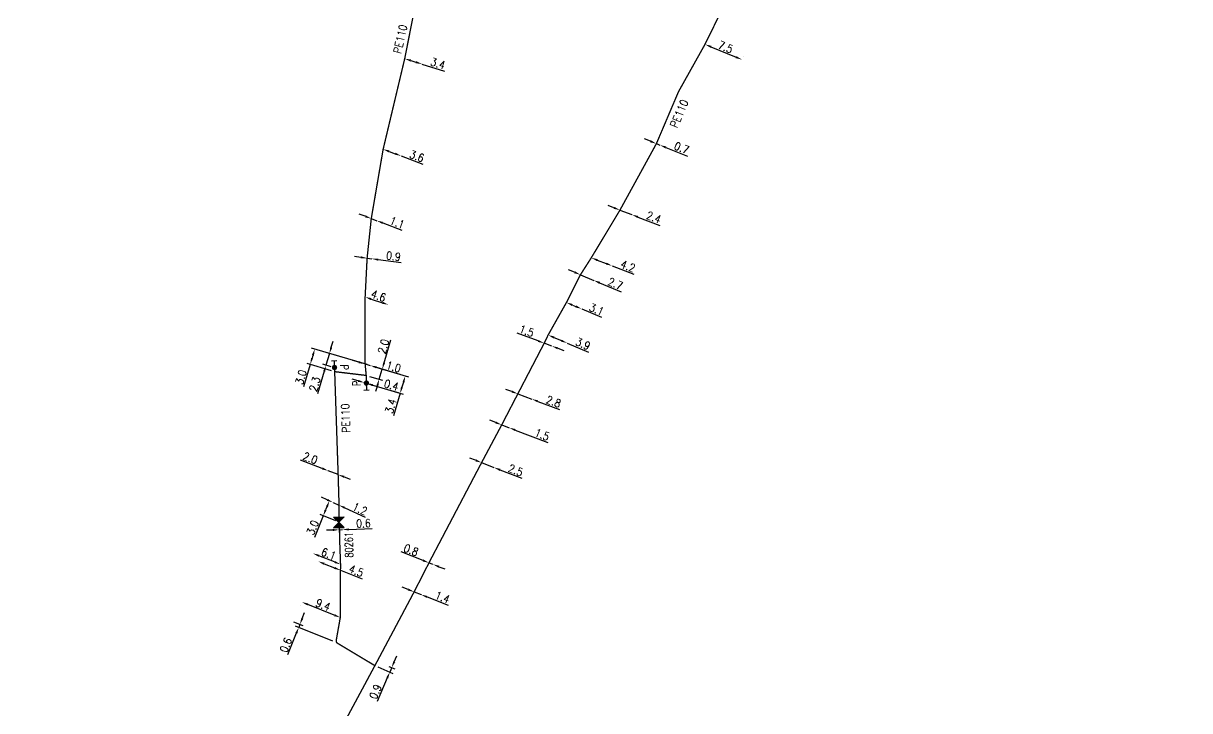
# Model space of a CAD drawing. Header units: millimetres. Extents: x 194000 to 194425, y 154999 to 156002.
# Drawn here: x 193999.9 to 194218.6, y 155369.4 to 155498.4 of the extents above; entities that cross this region are included whole.
import ezdxf
from ezdxf.enums import TextEntityAlignment as Align

# ---------------------------------------------------------------- set-up
doc = ezdxf.new("R2010")
doc.units = ezdxf.units.MM
doc.header["$PDMODE"] = 34
doc.layers.get('0').update_dxf_attribs({"linetype": 'CONTINUOUS'})
doc.layers.get('DEFPOINTS').update_dxf_attribs({"linetype": 'CONTINUOUS'})
for name, color, linetype in [('G_120', 4, 'CONTINUOUS'), ('G_300', 7, 'CONTINUOUS'), ('G_340', 7, 'CONTINUOUS')]:
    doc.layers.add(name, color=color, linetype=linetype)
doc.styles.add('G_ROMANS', font='ROMANS.SHX', dxfattribs={"width": 0.75})
doc.styles.get("Standard").update_dxf_attribs({"font": 'romans.shx', "width": 0.85})
doc.linetypes.add('G_TYPB_PE', pattern='A,5,-0.3,["o",Standard,S=1.5,R=0,X=0,Y=-0.5],-1.65', length=6.95)
doc.dimstyles.get("Standard").update_dxf_attribs({"dimtxt": 1.5, "dimasz": 1.2, "dimexe": 0.625, "dimexo": 0.625, "dimgap": 0.25, "dimtad": 1, "dimdec": 1, "dimzin": 0, "dimdsep": 46, "dimtxsty": 'Standard', "dimcen": -0.5, "dimadec": 0, "dimazin": 0, "dimtfac": 1, "dimtdec": 1, "dimtmove": 0, "dimatfit": 3, "dimfxl": 0, "dimtolj": 1, "dimtzin": 0, "dimarcsym": 0})

# ---------------------------------------------------------------- blocks, each defined once
blk = doc.blocks.new('*D53')
at = {"layer": 'DEFPOINTS', "color": 0, "linetype": 'Continuous', "transparency": 16777216}
for p in [(194057.04, 155414.44), (194057.04, 155414.44), (194058.9, 155413.72)]:
    blk.add_point(p, dxfattribs=at)
at = {"layer": 'G_120', "color": 0, "linetype": 'Continuous', "lineweight": -2, "transparency": 16777216}
for p, q in [((194055.92, 155414.87), (194051.84, 155416.45)), ((194058.9, 155413.72), (194057.04, 155414.44)), ((194060.02, 155413.29), (194061.14, 155412.86))]:
    blk.add_line(p, q, dxfattribs=at)
at = {"layer": 'G_120', "color": 0, "linetype": 'Continuous', "transparency": 16777216}
for points in [[(194055.99, 155415.06), (194055.84, 155414.69), (194057.04, 155414.44)], [(194060.09, 155413.48), (194059.95, 155413.1), (194058.9, 155413.72)]]:
    blk.add_solid(points, dxfattribs=at)
at = {"layer": 'G_120', "color": 0, "linetype": 'Continuous', "transparency": 16777216, "insert": (194053.68, 155416.81), "char_height": 1.5, "attachment_point": 5, "rotation": 338.9174}
blk.add_mtext('\\A1;2.0', dxfattribs=at)
blk = doc.blocks.new('*D54')
at = {"layer": 'DEFPOINTS', "color": 0, "linetype": 'Continuous', "transparency": 16777216}
for p in [(194057.26, 155408.81), (194057.26, 155408.81), (194059.04, 155404.78)]:
    blk.add_point(p, dxfattribs=at)
at = {"layer": 'G_300', "color": 0, "linetype": 'Continuous', "lineweight": -2, "transparency": 16777216}
for p, q in [((194056.8, 155407.7), (194056.56, 155407.1)), ((194056.1, 155405.99), (194054.44, 155401.94)), ((194058.46, 155405.02), (194055.53, 155406.22))]:
    blk.add_line(p, q, dxfattribs=at)
at = {"layer": 'G_300', "color": 0, "linetype": 'Continuous', "transparency": 16777216}
for points in [[(194056.62, 155407.77), (194056.99, 155407.62), (194057.26, 155408.81)], [(194056.37, 155407.17), (194056.74, 155407.02), (194056.1, 155405.99)]]:
    blk.add_solid(points, dxfattribs=at)
at = {"layer": 'G_300', "color": 0, "linetype": 'Continuous', "transparency": 16777216, "insert": (194054.12, 155403.79), "char_height": 1.5, "attachment_point": 5, "rotation": 67.6955}
blk.add_mtext('\\A1;3.0', dxfattribs=at)
blk = doc.blocks.new('*D55')
at = {"layer": 'DEFPOINTS', "color": 0, "linetype": 'Continuous', "transparency": 16777216}
for p in [(194059.04, 155404.78), (194059.7, 155403.39), (194059.7, 155403.39)]:
    blk.add_point(p, dxfattribs=at)
at = {"layer": 'G_300', "color": 0, "linetype": 'Continuous', "lineweight": -2, "transparency": 16777216}
for p, q in [((194057.9, 155403.32), (194056.7, 155403.27)), ((194059.07, 155404.16), (194059.13, 155402.74)), ((194059.1, 155403.37), (194059.7, 155403.39)), ((194060.9, 155403.44), (194065.27, 155403.62))]:
    blk.add_line(p, q, dxfattribs=at)
at = {"layer": 'G_300', "color": 0, "linetype": 'Continuous', "transparency": 16777216}
for points in [[(194057.89, 155403.52), (194057.91, 155403.12), (194059.1, 155403.37)], [(194060.89, 155403.64), (194060.91, 155403.24), (194059.7, 155403.39)]]:
    blk.add_solid(points, dxfattribs=at)
at = {"layer": 'G_300', "color": 0, "linetype": 'Continuous', "transparency": 16777216, "insert": (194063.64, 155404.56), "char_height": 1.5, "attachment_point": 5, "rotation": 2.3749}
blk.add_mtext('\\A1;0.6', dxfattribs=at)
blk = doc.blocks.new('*D56')
at = {"layer": 'DEFPOINTS', "color": 0, "linetype": 'Continuous', "transparency": 16777216}
for p in [(194054.17, 155398.94), (194054.17, 155398.94), (194059.35, 155396.88)]:
    blk.add_point(p, dxfattribs=at)
at = {"layer": 'G_120', "color": 0, "linetype": 'Continuous', "lineweight": -2, "transparency": 16777216}
blk.add_line((194058.23, 155397.33), (194055.28, 155398.49), dxfattribs=at)
at = {"layer": 'G_120', "color": 0, "linetype": 'Continuous', "transparency": 16777216}
for points in [[(194055.36, 155398.68), (194055.21, 155398.31), (194054.17, 155398.94)], [(194058.3, 155397.51), (194058.16, 155397.14), (194059.35, 155396.88)]]:
    blk.add_solid(points, dxfattribs=at)
at = {"layer": 'G_120', "color": 0, "linetype": 'Continuous', "transparency": 16777216, "insert": (194057.12, 155398.84), "char_height": 1.5, "attachment_point": 5, "rotation": 338.3894}
blk.add_mtext('\\A1;6.1', dxfattribs=at)
blk = doc.blocks.new('*D57')
at = {"layer": 'DEFPOINTS', "color": 0, "linetype": 'Continuous', "transparency": 16777216}
for p in [(194055.16, 155397.44), (194055.16, 155397.44), (194059.34, 155395.77)]:
    blk.add_point(p, dxfattribs=at)
at = {"layer": 'G_120', "color": 0, "linetype": 'Continuous', "lineweight": -2, "transparency": 16777216}
for p, q in [((194056.28, 155396.99), (194058.23, 155396.21)), ((194059.34, 155395.77), (194063.4, 155394.14))]:
    blk.add_line(p, q, dxfattribs=at)
at = {"layer": 'G_120', "color": 0, "linetype": 'Continuous', "transparency": 16777216}
for points in [[(194056.35, 155397.18), (194056.2, 155396.81), (194055.16, 155397.44)], [(194058.3, 155396.4), (194058.15, 155396.03), (194059.34, 155395.77)]]:
    blk.add_solid(points, dxfattribs=at)
at = {"layer": 'G_120', "color": 0, "linetype": 'Continuous', "transparency": 16777216, "insert": (194062.3, 155395.66), "char_height": 1.5, "attachment_point": 5, "rotation": 338.1574}
blk.add_mtext('\\A1;4.5', dxfattribs=at)
blk = doc.blocks.new('*D58')
at = {"layer": 'DEFPOINTS', "color": 0, "linetype": 'Continuous', "transparency": 16777216}
for p in [(194052.1, 155389.8), (194052.1, 155389.8), (194059.3, 155386.91)]:
    blk.add_point(p, dxfattribs=at)
at = {"layer": 'G_120', "color": 0, "linetype": 'Continuous', "lineweight": -2, "transparency": 16777216}
for p, q in [((194051.87, 155389.22), (194051.87, 155389.22)), ((194058.18, 155387.36), (194053.21, 155389.35)), ((194059.06, 155386.33), (194059.06, 155386.33))]:
    blk.add_line(p, q, dxfattribs=at)
at = {"layer": 'G_120', "color": 0, "linetype": 'Continuous', "transparency": 16777216}
for points in [[(194053.29, 155389.54), (194053.14, 155389.16), (194052.1, 155389.8)], [(194058.26, 155387.54), (194058.11, 155387.17), (194059.3, 155386.91)]]:
    blk.add_solid(points, dxfattribs=at)
at = {"layer": 'G_120', "color": 0, "linetype": 'Continuous', "transparency": 16777216, "insert": (194056.07, 155389.28), "char_height": 1.5, "attachment_point": 5, "rotation": 338.1574}
blk.add_mtext('\\A1;9.4', dxfattribs=at)
blk = doc.blocks.new('*D59')
at = {"layer": 'DEFPOINTS', "color": 0, "linetype": 'Continuous', "transparency": 16777216}
for p in [(194049.95, 155386.33), (194051.73, 155385.62), (194058.48, 155382.27)]:
    blk.add_point(p, dxfattribs=at)
at = {"layer": 'G_120', "color": 0, "linetype": 'Continuous', "lineweight": -2, "transparency": 16777216}
for p, q in [((194052.18, 155386.73), (194052.62, 155387.85)), ((194050.53, 155386.1), (194052.31, 155385.39)), ((194057.9, 155382.5), (194050.93, 155385.3)), ((194051.73, 155385.62), (194051.51, 155385.06)), ((194051.06, 155383.95), (194049.43, 155379.89))]:
    blk.add_line(p, q, dxfattribs=at)
at = {"layer": 'G_120', "color": 0, "linetype": 'Continuous', "transparency": 16777216}
for points in [[(194051.99, 155386.81), (194052.36, 155386.66), (194051.73, 155385.62)], [(194050.88, 155384.02), (194051.25, 155383.87), (194051.51, 155385.06)]]:
    blk.add_solid(points, dxfattribs=at)
at = {"layer": 'G_120', "color": 0, "linetype": 'Continuous', "transparency": 16777216, "insert": (194049.1, 155381.74), "char_height": 1.5, "attachment_point": 5, "rotation": 68.1574}
blk.add_mtext('\\A1;0.6', dxfattribs=at)
blk = doc.blocks.new('*D60')
at = {"layer": 'DEFPOINTS', "color": 0, "linetype": 'Continuous', "transparency": 16777216}
for p in [(194065.79, 155377.88), (194067.82, 155377.99), (194068.59, 155376.68)]:
    blk.add_point(p, dxfattribs=at)
at = {"layer": 'G_120', "color": 0, "linetype": 'Continuous', "lineweight": -2, "transparency": 16777216}
for p, q in [((194069.41, 155378.61), (194069.89, 155379.71)), ((194066.36, 155377.63), (194069.16, 155376.43)), ((194068.4, 155377.74), (194069.51, 155377.26)), ((194068.94, 155377.51), (194068.59, 155376.68)), ((194068.11, 155375.58), (194066.21, 155371.17))]:
    blk.add_line(p, q, dxfattribs=at)
at = {"layer": 'G_120', "color": 0, "linetype": 'Continuous', "transparency": 16777216}
for points in [[(194069.23, 155378.69), (194069.6, 155378.53), (194068.94, 155377.51)], [(194067.93, 155375.66), (194068.29, 155375.5), (194068.59, 155376.68)]]:
    blk.add_solid(points, dxfattribs=at)
at = {"layer": 'G_120', "color": 0, "linetype": 'Continuous', "transparency": 16777216, "insert": (194065.91, 155372.99), "char_height": 1.5, "attachment_point": 5, "rotation": 66.7337}
blk.add_mtext('\\A1;0.9', dxfattribs=at)
blk = doc.blocks.new('G_300_04')
at = {"linetype": 'Continuous'}
h = blk.add_hatch(color=0, dxfattribs=at)
h.paths.add_polyline_path([(-1, 1), (-1, -1), (0, 0)])
h.paths.add_polyline_path([(1, 1), (0, 0), (1, -1)])
at = {"color": 0, "linetype": 'Continuous', "flags": 128}
blk.add_lwpolyline([(-1, -1), (1, 1), (1, -1), (-1, 1)], close=True, dxfattribs=at)
at = {"color": 0, "linetype": 'Continuous', "style": 'G_ROMANS', "width": 0.75}
blk.add_attdef('NUM', text='', height=1.5, dxfattribs=at).set_placement((0, 2.1), align=Align.MIDDLE_CENTER)
at = {"color": 0, "linetype": 'Continuous', "style": 'G_ROMANS', "width": 0.75, "flags": 3}
for tag, p in [('DEF_LEG', (0, -5)), ('DEF_COUP', (0, -7.5)), ('DEF_TYPE', (0, -10))]:
    blk.add_attdef(tag, text='', height=1.2, dxfattribs=at).set_placement(p, align=Align.MIDDLE)
blk = doc.blocks.new('*D61')
at = {"layer": 'DEFPOINTS', "color": 0, "linetype": 'Continuous', "transparency": 16777216}
for p in [(194073.15, 155391.72), (194074.45, 155391.2), (194074.45, 155391.2)]:
    blk.add_point(p, dxfattribs=at)
at = {"layer": 'G_120', "color": 0, "linetype": 'Continuous', "lineweight": -2, "transparency": 16777216}
for p, q in [((194072.03, 155392.15), (194070.91, 155392.59)), ((194073.15, 155391.72), (194074.45, 155391.2)), ((194075.57, 155390.77), (194079.52, 155389.22))]:
    blk.add_line(p, q, dxfattribs=at)
at = {"layer": 'G_120', "color": 0, "linetype": 'Continuous', "transparency": 16777216}
for points in [[(194072.1, 155392.34), (194071.96, 155391.97), (194073.15, 155391.72)], [(194075.64, 155390.95), (194075.49, 155390.58), (194074.45, 155391.2)]]:
    blk.add_solid(points, dxfattribs=at)
at = {"layer": 'G_120', "color": 0, "linetype": 'Continuous', "transparency": 16777216, "insert": (194078.47, 155390.7), "char_height": 1.5, "attachment_point": 5, "rotation": 338.6056}
blk.add_mtext('\\A1;1.4', dxfattribs=at)
blk = doc.blocks.new('*D62')
at = {"layer": 'DEFPOINTS', "color": 0, "linetype": 'Continuous', "transparency": 16777216}
for p in [(194075.93, 155397.18), (194076.67, 155396.88), (194076.68, 155396.89)]:
    blk.add_point(p, dxfattribs=at)
at = {"layer": 'G_120', "color": 0, "linetype": 'Continuous', "lineweight": -2, "transparency": 16777216}
for p, q in [((194074.81, 155397.61), (194070.74, 155399.21)), ((194075.7, 155396.6), (194075.7, 155396.59)), ((194076.67, 155396.88), (194075.93, 155397.17)), ((194076.45, 155396.3), (194076.45, 155396.3)), ((194077.79, 155396.44), (194078.91, 155396.01))]:
    blk.add_line(p, q, dxfattribs=at)
at = {"layer": 'G_120', "color": 0, "linetype": 'Continuous', "transparency": 16777216}
for points in [[(194074.89, 155397.8), (194074.74, 155397.43), (194075.93, 155397.17)], [(194077.87, 155396.63), (194077.72, 155396.26), (194076.67, 155396.88)]]:
    blk.add_solid(points, dxfattribs=at)
at = {"layer": 'G_120', "color": 0, "linetype": 'Continuous', "transparency": 16777216, "insert": (194072.58, 155399.56), "char_height": 1.5, "attachment_point": 5, "rotation": 338.6056}
blk.add_mtext('\\A1;0.8', dxfattribs=at)
blk = doc.blocks.new('*D63')
at = {"layer": 'DEFPOINTS', "color": 0, "linetype": 'Continuous', "transparency": 16777216}
for p in [(194064.92, 155434.18), (194064.2, 155430.85), (194071.49, 155432.23)]:
    blk.add_point(p, dxfattribs=at)
at = {"layer": 'G_340', "color": 0, "linetype": 'Continuous', "lineweight": -2, "transparency": 16777216}
for p, q in [((194065.52, 155434), (194072.09, 155432.06)), ((194064.8, 155430.67), (194071.12, 155428.8)), ((194071.15, 155431.08), (194070.87, 155430.12)), ((194070.53, 155428.97), (194069.27, 155424.72))]:
    blk.add_line(p, q, dxfattribs=at)
at = {"layer": 'G_340', "color": 0, "linetype": 'Continuous', "transparency": 16777216}
for points in [[(194070.96, 155431.14), (194071.34, 155431.03), (194071.49, 155432.23)], [(194070.67, 155430.18), (194071.06, 155430.07), (194070.53, 155428.97)]]:
    blk.add_solid(points, dxfattribs=at)
at = {"layer": 'G_340', "color": 0, "linetype": 'Continuous', "transparency": 16777216, "insert": (194068.77, 155426.56), "char_height": 1.5, "attachment_point": 5, "rotation": 73.4986}
blk.add_mtext('\\A1;3.4', dxfattribs=at)
blk = doc.blocks.new('*D64')
at = {"layer": 'DEFPOINTS', "color": 0, "linetype": 'Continuous', "transparency": 16777216}
for p in [(194063.82, 155430.96), (194063.82, 155430.96), (194064.2, 155430.85)]:
    blk.add_point(p, dxfattribs=at)
at = {"layer": 'G_340', "color": 0, "linetype": 'Continuous', "lineweight": -2, "transparency": 16777216}
for p, q in [((194062.67, 155431.3), (194061.52, 155431.64)), ((194063.82, 155430.96), (194064.2, 155430.85)), ((194065.35, 155430.51), (194070.15, 155429.09))]:
    blk.add_line(p, q, dxfattribs=at)
at = {"layer": 'G_340', "color": 0, "linetype": 'Continuous', "transparency": 16777216}
for points in [[(194062.72, 155431.49), (194062.61, 155431.11), (194063.82, 155430.96)], [(194065.41, 155430.7), (194065.3, 155430.31), (194064.2, 155430.85)]]:
    blk.add_solid(points, dxfattribs=at)
at = {"layer": 'G_340', "color": 0, "linetype": 'Continuous', "transparency": 16777216, "insert": (194068.89, 155430.5), "char_height": 1.5, "attachment_point": 5, "rotation": 343.4986}
blk.add_mtext('\\A1;0.4', dxfattribs=at)
blk = doc.blocks.new('*D65')
at = {"layer": 'DEFPOINTS', "color": 0, "linetype": 'Continuous', "transparency": 16777216}
for p in [(194063.96, 155434.47), (194064.92, 155434.18), (194064.92, 155434.18)]:
    blk.add_point(p, dxfattribs=at)
at = {"layer": 'G_120', "color": 0, "linetype": 'Continuous', "lineweight": -2, "transparency": 16777216}
for p, q in [((194062.81, 155434.81), (194061.66, 155435.15)), ((194063.96, 155434.47), (194064.92, 155434.18)), ((194066.07, 155433.84), (194070.45, 155432.54))]:
    blk.add_line(p, q, dxfattribs=at)
at = {"layer": 'G_120', "color": 0, "linetype": 'Continuous', "transparency": 16777216}
for points in [[(194062.87, 155435), (194062.75, 155434.61), (194063.96, 155434.47)], [(194066.13, 155434.03), (194066.01, 155433.65), (194064.92, 155434.18)]]:
    blk.add_solid(points, dxfattribs=at)
at = {"layer": 'G_120', "color": 0, "linetype": 'Continuous', "transparency": 16777216, "insert": (194069.3, 155433.93), "char_height": 1.5, "attachment_point": 5, "rotation": 343.4986}
blk.add_mtext('\\A1;1.0', dxfattribs=at)
blk = doc.blocks.new('*D66')
at = {"layer": 'DEFPOINTS', "color": 0, "linetype": 'Continuous', "transparency": 16777216}
for p in [(194057.27, 155436.45), (194058.22, 155433.77), (194064.92, 155434.18)]:
    blk.add_point(p, dxfattribs=at)
at = {"layer": 'G_300', "color": 0, "linetype": 'Continuous', "lineweight": -2, "transparency": 16777216}
for p, q in [((194057.61, 155437.6), (194057.95, 155438.75)), ((194057.27, 155436.45), (194056.62, 155434.24)), ((194064.32, 155434.36), (194056.67, 155436.62)), ((194056.28, 155433.09), (194055.03, 155428.9)), ((194057.62, 155433.94), (194056.02, 155434.42))]:
    blk.add_line(p, q, dxfattribs=at)
at = {"layer": 'G_300', "color": 0, "linetype": 'Continuous', "transparency": 16777216}
for points in [[(194057.42, 155437.65), (194057.8, 155437.54), (194057.27, 155436.45)], [(194056.08, 155433.15), (194056.47, 155433.03), (194056.62, 155434.24)]]:
    blk.add_solid(points, dxfattribs=at)
at = {"layer": 'G_300', "color": 0, "linetype": 'Continuous', "transparency": 16777216, "insert": (194054.53, 155430.7), "char_height": 1.5, "attachment_point": 5, "rotation": 73.4986}
blk.add_mtext('\\A1;2.3', dxfattribs=at)
blk = doc.blocks.new('*D67')
at = {"layer": 'DEFPOINTS', "color": 0, "linetype": 'Continuous', "transparency": 16777216}
for p in [(194054.52, 155437.26), (194058.25, 155433.03), (194064.92, 155434.18)]:
    blk.add_point(p, dxfattribs=at)
at = {"layer": 'G_120', "color": 0, "linetype": 'Continuous', "lineweight": -2, "transparency": 16777216}
for p, q in [((194064.32, 155434.36), (194053.92, 155437.44)), ((194054.18, 155436.11), (194054.01, 155435.54)), ((194053.67, 155434.39), (194052.43, 155430.19)), ((194057.65, 155433.21), (194053.07, 155434.56))]:
    blk.add_line(p, q, dxfattribs=at)
at = {"layer": 'G_120', "color": 0, "linetype": 'Continuous', "transparency": 16777216}
for points in [[(194053.99, 155436.17), (194054.37, 155436.05), (194054.52, 155437.26)], [(194053.82, 155435.59), (194054.2, 155435.48), (194053.67, 155434.39)]]:
    blk.add_solid(points, dxfattribs=at)
at = {"layer": 'G_120', "color": 0, "linetype": 'Continuous', "transparency": 16777216, "insert": (194051.92, 155432), "char_height": 1.5, "attachment_point": 5, "rotation": 73.4986}
blk.add_mtext('\\A1;3.0', dxfattribs=at)
blk = doc.blocks.new('*D68')
at = {"layer": 'DEFPOINTS', "color": 0, "linetype": 'Continuous', "transparency": 16777216}
for p in [(194064.92, 155434.18), (194067.17, 155433.51), (194064.16, 155432.32)]:
    blk.add_point(p, dxfattribs=at)
at = {"layer": 'G_120', "color": 0, "linetype": 'Continuous', "lineweight": -2, "transparency": 16777216}
for p, q in [((194067.51, 155434.66), (194068.8, 155439)), ((194065.52, 155434), (194067.77, 155433.34)), ((194066.6, 155431.6), (194067.17, 155433.51)), ((194064.76, 155432.14), (194067.2, 155431.42)), ((194066.26, 155430.45), (194065.92, 155429.3))]:
    blk.add_line(p, q, dxfattribs=at)
at = {"layer": 'G_120', "color": 0, "linetype": 'Continuous', "transparency": 16777216}
for points in [[(194067.32, 155434.72), (194067.7, 155434.61), (194067.17, 155433.51)], [(194066.07, 155430.5), (194066.45, 155430.39), (194066.6, 155431.6)]]:
    blk.add_solid(points, dxfattribs=at)
at = {"layer": 'G_120', "color": 0, "linetype": 'Continuous', "transparency": 16777216, "insert": (194067.39, 155437.76), "char_height": 1.5, "attachment_point": 5, "rotation": 73.4986}
blk.add_mtext('\\A1;2.0', dxfattribs=at)
blk = doc.blocks.new('*D69')
at = {"layer": 'DEFPOINTS', "color": 0, "linetype": 'Continuous', "transparency": 16777216}
for p in [(194063.96, 155447.02), (194068.33, 155445.58), (194068.33, 155445.58)]:
    blk.add_point(p, dxfattribs=at)
at = {"layer": 'G_120', "color": 0, "linetype": 'Continuous', "lineweight": -2, "transparency": 16777216}
blk.add_line((194065.1, 155446.65), (194067.19, 155445.96), dxfattribs=at)
at = {"layer": 'G_120', "color": 0, "linetype": 'Continuous', "transparency": 16777216}
for points in [[(194065.16, 155446.84), (194065.03, 155446.46), (194063.96, 155447.02)], [(194067.25, 155446.15), (194067.12, 155445.77), (194068.33, 155445.58)]]:
    blk.add_solid(points, dxfattribs=at)
at = {"layer": 'G_120', "color": 0, "linetype": 'Continuous', "transparency": 16777216, "insert": (194066.46, 155447.25), "char_height": 1.5, "attachment_point": 5, "rotation": 341.7388}
blk.add_mtext('\\A1;4.6', dxfattribs=at)
blk = doc.blocks.new('*D70')
at = {"layer": 'DEFPOINTS', "color": 0, "linetype": 'Continuous', "transparency": 16777216}
for p in [(194064.33, 155454.32), (194065.22, 155454.2), (194065.22, 155454.2)]:
    blk.add_point(p, dxfattribs=at)
at = {"layer": 'G_120', "color": 0, "linetype": 'Continuous', "lineweight": -2, "transparency": 16777216}
for p, q in [((194063.14, 155454.47), (194061.95, 155454.62)), ((194064.41, 155454.94), (194064.41, 155454.94)), ((194065.3, 155454.82), (194065.3, 155454.82)), ((194064.33, 155454.32), (194065.22, 155454.2)), ((194066.41, 155454.05), (194070.69, 155453.5))]:
    blk.add_line(p, q, dxfattribs=at)
at = {"layer": 'G_120', "color": 0, "linetype": 'Continuous', "transparency": 16777216}
for points in [[(194063.16, 155454.67), (194063.11, 155454.27), (194064.33, 155454.32)], [(194066.43, 155454.25), (194066.38, 155453.85), (194065.22, 155454.2)]]:
    blk.add_solid(points, dxfattribs=at)
at = {"layer": 'G_120', "color": 0, "linetype": 'Continuous', "transparency": 16777216, "insert": (194069.27, 155454.69), "char_height": 1.5, "attachment_point": 5, "rotation": 352.7035}
blk.add_mtext('\\A1;0.9', dxfattribs=at)
blk = doc.blocks.new('*D71')
at = {"layer": 'DEFPOINTS', "color": 0, "linetype": 'Continuous', "transparency": 16777216}
for p in [(194065.11, 155461.74), (194066.13, 155461.35), (194066.13, 155461.35)]:
    blk.add_point(p, dxfattribs=at)
at = {"layer": 'G_120', "color": 0, "linetype": 'Continuous', "lineweight": -2, "transparency": 16777216}
for p, q in [((194063.98, 155462.17), (194062.86, 155462.59)), ((194065.11, 155461.74), (194066.13, 155461.35)), ((194067.26, 155460.93), (194070.83, 155459.58))]:
    blk.add_line(p, q, dxfattribs=at)
at = {"layer": 'G_120', "color": 0, "linetype": 'Continuous', "transparency": 16777216}
for points in [[(194064.05, 155462.36), (194063.91, 155461.98), (194065.11, 155461.74)], [(194067.33, 155461.12), (194067.19, 155460.74), (194066.13, 155461.35)]]:
    blk.add_solid(points, dxfattribs=at)
at = {"layer": 'G_120', "color": 0, "linetype": 'Continuous', "transparency": 16777216, "insert": (194069.96, 155460.98), "char_height": 1.5, "attachment_point": 5, "rotation": 339.2647}
blk.add_mtext('\\A1;1.1', dxfattribs=at)
blk = doc.blocks.new('*D72')
at = {"layer": 'DEFPOINTS', "color": 0, "linetype": 'Continuous', "transparency": 16777216}
for p in [(194067.34, 155474.76), (194070.71, 155473.5), (194070.71, 155473.5)]:
    blk.add_point(p, dxfattribs=at)
at = {"layer": 'G_120', "color": 0, "linetype": 'Continuous', "lineweight": -2, "transparency": 16777216}
for p, q in [((194068.46, 155474.34), (194069.59, 155473.92)), ((194070.71, 155473.5), (194074.8, 155471.96))]:
    blk.add_line(p, q, dxfattribs=at)
at = {"layer": 'G_120', "color": 0, "linetype": 'Continuous', "transparency": 16777216}
for points in [[(194068.53, 155474.53), (194068.39, 155474.15), (194067.34, 155474.76)], [(194069.66, 155474.11), (194069.52, 155473.73), (194070.71, 155473.5)]]:
    blk.add_solid(points, dxfattribs=at)
at = {"layer": 'G_120', "color": 0, "linetype": 'Continuous', "transparency": 16777216, "insert": (194073.67, 155473.46), "char_height": 1.5, "attachment_point": 5, "rotation": 339.4726}
blk.add_mtext('\\A1;3.6', dxfattribs=at)
blk = doc.blocks.new('*D73')
at = {"layer": 'DEFPOINTS', "color": 0, "linetype": 'Continuous', "transparency": 16777216}
for p in [(194071.38, 155491.74), (194074.62, 155490.73), (194074.62, 155490.73)]:
    blk.add_point(p, dxfattribs=at)
at = {"layer": 'G_120', "color": 0, "linetype": 'Continuous', "lineweight": -2, "transparency": 16777216}
for p, q in [((194072.52, 155491.38), (194073.48, 155491.09)), ((194074.62, 155490.73), (194078.85, 155489.4))]:
    blk.add_line(p, q, dxfattribs=at)
at = {"layer": 'G_120', "color": 0, "linetype": 'Continuous', "transparency": 16777216}
for points in [[(194072.58, 155491.58), (194072.46, 155491.19), (194071.38, 155491.74)], [(194073.54, 155491.28), (194073.42, 155490.89), (194074.62, 155490.73)]]:
    blk.add_solid(points, dxfattribs=at)
at = {"layer": 'G_120', "color": 0, "linetype": 'Continuous', "transparency": 16777216, "insert": (194077.61, 155490.84), "char_height": 1.5, "attachment_point": 5, "rotation": 342.587}
blk.add_mtext('\\A1;3.4', dxfattribs=at)
blk = doc.blocks.new('G_300_12')
at = {"color": 0, "linetype": 'Continuous', "const_width": 0.497, "flags": 128}
blk.add_lwpolyline([(-0.21, 0, 1), (0.29, 0, 1)], format="xyb", close=True, dxfattribs=at)
at = {"color": 0, "linetype": 'Continuous', "style": 'G_ROMANS', "width": 0.75}
blk.add_text('P', height=1.5, dxfattribs=at).set_placement((0.04, 1.85), align=Align.MIDDLE)
at = {"color": 0, "linetype": 'Continuous', "style": 'G_ROMANS', "width": 0.75, "flags": 3}
for tag, p in [('DEF_LEG', (0, -10)), ('DEF_COUP', (0, -12.5)), ('DEF_TYPE', (0, -15))]:
    blk.add_attdef(tag, text='', height=1.2, dxfattribs=at).set_placement(p, align=Align.MIDDLE)
blk = doc.blocks.new('G_340_07')
at = {"color": 0, "linetype": 'Continuous', "const_width": 0.25, "flags": 128}
blk.add_lwpolyline([(0, 0), (1.25, 0)], dxfattribs=at)
at = {"color": 0, "linetype": 'Continuous', "flags": 128}
blk.add_lwpolyline([(1.25, -0.5), (1.25, 0.5)], dxfattribs=at)
at = {"color": 0, "linetype": 'Continuous', "width": 0.75, "flags": 3}
for tag, p in [('DEF_LEG', (0, -5)), ('DEF_COUP', (0, -7.5)), ('DEF_TYPE', (0, -10))]:
    blk.add_attdef(tag, text='', height=1.2, dxfattribs=at).set_placement(p, align=Align.MIDDLE)
blk = doc.blocks.new('*D75')
at = {"layer": 'DEFPOINTS', "color": 0, "linetype": 'Continuous', "transparency": 16777216}
for p in [(194085.79, 155415.96), (194088.12, 155415.05), (194088.12, 155415.05)]:
    blk.add_point(p, dxfattribs=at)
at = {"layer": 'G_120', "color": 0, "linetype": 'Continuous', "lineweight": -2, "transparency": 16777216}
for p, q in [((194084.67, 155416.4), (194083.56, 155416.83)), ((194085.79, 155415.96), (194088.12, 155415.05)), ((194089.24, 155414.61), (194093.31, 155413.02))]:
    blk.add_line(p, q, dxfattribs=at)
at = {"layer": 'G_120', "color": 0, "linetype": 'Continuous', "transparency": 16777216}
for points in [[(194084.75, 155416.58), (194084.6, 155416.21), (194085.79, 155415.96)], [(194089.31, 155414.8), (194089.16, 155414.42), (194088.12, 155415.05)]]:
    blk.add_solid(points, dxfattribs=at)
at = {"layer": 'G_120', "color": 0, "linetype": 'Continuous', "transparency": 16777216, "insert": (194092.2, 155414.53), "char_height": 1.5, "attachment_point": 5, "rotation": 338.6163}
blk.add_mtext('\\A1;2.5', dxfattribs=at)
blk = doc.blocks.new('*D76')
at = {"layer": 'DEFPOINTS', "color": 0, "linetype": 'Continuous', "transparency": 16777216}
for p in [(194089.57, 155423.05), (194090.97, 155422.51), (194090.97, 155422.51)]:
    blk.add_point(p, dxfattribs=at)
at = {"layer": 'G_120', "color": 0, "linetype": 'Continuous', "lineweight": -2, "transparency": 16777216}
for p, q in [((194088.45, 155423.48), (194087.33, 155423.9)), ((194089.57, 155423.05), (194090.97, 155422.51)), ((194092.09, 155422.08), (194098.19, 155419.75))]:
    blk.add_line(p, q, dxfattribs=at)
at = {"layer": 'G_120', "color": 0, "linetype": 'Continuous', "transparency": 16777216}
for points in [[(194088.52, 155423.66), (194088.38, 155423.29), (194089.57, 155423.05)], [(194092.17, 155422.27), (194092.02, 155421.9), (194090.97, 155422.51)]]:
    blk.add_solid(points, dxfattribs=at)
at = {"layer": 'G_120', "color": 0, "linetype": 'Continuous', "transparency": 16777216, "insert": (194097.15, 155421.22), "char_height": 1.5, "attachment_point": 5, "rotation": 339.0748}
blk.add_mtext('\\A1;1.5', dxfattribs=at)
blk = doc.blocks.new('*D77')
at = {"layer": 'DEFPOINTS', "color": 0, "linetype": 'Continuous', "transparency": 16777216}
for p in [(194092.59, 155428.87), (194095.21, 155427.89), (194095.21, 155427.89)]:
    blk.add_point(p, dxfattribs=at)
at = {"layer": 'G_120', "color": 0, "linetype": 'Continuous', "lineweight": -2, "transparency": 16777216}
for p, q in [((194091.47, 155429.29), (194090.34, 155429.71)), ((194092.59, 155428.87), (194095.21, 155427.89)), ((194096.33, 155427.46), (194100.43, 155425.93))]:
    blk.add_line(p, q, dxfattribs=at)
at = {"layer": 'G_120', "color": 0, "linetype": 'Continuous', "transparency": 16777216}
for points in [[(194091.54, 155429.48), (194091.4, 155429.1), (194092.59, 155428.87)], [(194096.41, 155427.65), (194096.26, 155427.28), (194095.21, 155427.89)]]:
    blk.add_solid(points, dxfattribs=at)
at = {"layer": 'G_120', "color": 0, "linetype": 'Continuous', "transparency": 16777216, "insert": (194099.29, 155427.42), "char_height": 1.5, "attachment_point": 5, "rotation": 339.4614}
blk.add_mtext('\\A1;2.8', dxfattribs=at)
blk = doc.blocks.new('*D78')
at = {"layer": 'DEFPOINTS', "color": 0, "linetype": 'Continuous', "transparency": 16777216}
for p in [(194097.53, 155438.36), (194098.94, 155437.84), (194098.94, 155437.84)]:
    blk.add_point(p, dxfattribs=at)
at = {"layer": 'G_120', "color": 0, "linetype": 'Continuous', "lineweight": -2, "transparency": 16777216}
for p, q in [((194096.41, 155438.78), (194092.49, 155440.25)), ((194098.94, 155437.84), (194097.53, 155438.36)), ((194100.06, 155437.42), (194101.19, 155436.99))]:
    blk.add_line(p, q, dxfattribs=at)
at = {"layer": 'G_120', "color": 0, "linetype": 'Continuous', "transparency": 16777216}
for points in [[(194096.48, 155438.97), (194096.34, 155438.6), (194097.53, 155438.36)], [(194100.13, 155437.6), (194099.99, 155437.23), (194098.94, 155437.84)]]:
    blk.add_solid(points, dxfattribs=at)
at = {"layer": 'G_120', "color": 0, "linetype": 'Continuous', "transparency": 16777216, "insert": (194094.24, 155440.67), "char_height": 1.5, "attachment_point": 5, "rotation": 339.4614}
blk.add_mtext('\\A1;1.5', dxfattribs=at)
blk = doc.blocks.new('*D79')
at = {"layer": 'DEFPOINTS', "color": 0, "linetype": 'Continuous', "transparency": 16777216}
for p in [(194098.27, 155439.9), (194101.86, 155438.38), (194101.86, 155438.38)]:
    blk.add_point(p, dxfattribs=at)
at = {"layer": 'G_120', "color": 0, "linetype": 'Continuous', "lineweight": -2, "transparency": 16777216}
for p, q in [((194099.37, 155439.43), (194100.75, 155438.85)), ((194101.86, 155438.38), (194105.83, 155436.71))]:
    blk.add_line(p, q, dxfattribs=at)
at = {"layer": 'G_120', "color": 0, "linetype": 'Continuous', "transparency": 16777216}
for points in [[(194099.45, 155439.62), (194099.29, 155439.25), (194098.27, 155439.9)], [(194100.83, 155439.03), (194100.68, 155438.67), (194101.86, 155438.38)]]:
    blk.add_solid(points, dxfattribs=at)
at = {"layer": 'G_120', "color": 0, "linetype": 'Continuous', "transparency": 16777216, "insert": (194104.79, 155438.24), "char_height": 1.5, "attachment_point": 5, "rotation": 337.1825}
blk.add_mtext('\\A1;3.9', dxfattribs=at)
blk = doc.blocks.new('*D80')
at = {"layer": 'DEFPOINTS', "color": 0, "linetype": 'Continuous', "transparency": 16777216}
for p in [(194101.7, 155446), (194104.56, 155444.8), (194104.56, 155444.8)]:
    blk.add_point(p, dxfattribs=at)
at = {"layer": 'G_120', "color": 0, "linetype": 'Continuous', "lineweight": -2, "transparency": 16777216}
for p, q in [((194102.81, 155445.53), (194103.45, 155445.26)), ((194104.56, 155444.8), (194108.25, 155443.24))]:
    blk.add_line(p, q, dxfattribs=at)
at = {"layer": 'G_120', "color": 0, "linetype": 'Continuous', "transparency": 16777216}
for points in [[(194102.88, 155445.72), (194102.73, 155445.35), (194101.7, 155446)], [(194103.53, 155445.45), (194103.37, 155445.08), (194104.56, 155444.8)]]:
    blk.add_solid(points, dxfattribs=at)
at = {"layer": 'G_120', "color": 0, "linetype": 'Continuous', "transparency": 16777216, "insert": (194107.35, 155444.71), "char_height": 1.5, "attachment_point": 5, "rotation": 337.1825}
blk.add_mtext('\\A1;3.1', dxfattribs=at)
blk = doc.blocks.new('*D81')
at = {"layer": 'DEFPOINTS', "color": 0, "linetype": 'Continuous', "transparency": 16777216}
for p in [(194104.33, 155451.21), (194106.81, 155450.16), (194106.81, 155450.16)]:
    blk.add_point(p, dxfattribs=at)
at = {"layer": 'G_120', "color": 0, "linetype": 'Continuous', "lineweight": -2, "transparency": 16777216}
for p, q in [((194103.22, 155451.67), (194102.11, 155452.14)), ((194104.33, 155451.21), (194106.81, 155450.16)), ((194107.92, 155449.69), (194111.95, 155448))]:
    blk.add_line(p, q, dxfattribs=at)
at = {"layer": 'G_120', "color": 0, "linetype": 'Continuous', "transparency": 16777216}
for points in [[(194103.3, 155451.86), (194103.14, 155451.49), (194104.33, 155451.21)], [(194108, 155449.88), (194107.84, 155449.51), (194106.81, 155450.16)]]:
    blk.add_solid(points, dxfattribs=at)
at = {"layer": 'G_120', "color": 0, "linetype": 'Continuous', "transparency": 16777216, "insert": (194110.88, 155449.54), "char_height": 1.5, "attachment_point": 5, "rotation": 337.1825}
blk.add_mtext('\\A1;2.7', dxfattribs=at)
blk = doc.blocks.new('*D82')
at = {"layer": 'DEFPOINTS', "color": 0, "linetype": 'Continuous', "transparency": 16777216}
for p in [(194106.36, 155454.39), (194110.28, 155452.88), (194110.28, 155452.88)]:
    blk.add_point(p, dxfattribs=at)
at = {"layer": 'G_120', "color": 0, "linetype": 'Continuous', "lineweight": -2, "transparency": 16777216}
for p, q in [((194107.48, 155453.95), (194109.16, 155453.31)), ((194110.28, 155452.88), (194114.36, 155451.31))]:
    blk.add_line(p, q, dxfattribs=at)
at = {"layer": 'G_120', "color": 0, "linetype": 'Continuous', "transparency": 16777216}
for points in [[(194107.56, 155454.14), (194107.41, 155453.77), (194106.36, 155454.39)], [(194109.24, 155453.49), (194109.09, 155453.12), (194110.28, 155452.88)]]:
    blk.add_solid(points, dxfattribs=at)
at = {"layer": 'G_120', "color": 0, "linetype": 'Continuous', "transparency": 16777216, "insert": (194113.24, 155452.81), "char_height": 1.5, "attachment_point": 5, "rotation": 338.9525}
blk.add_mtext('\\A1;4.2', dxfattribs=at)
blk = doc.blocks.new('*D83')
at = {"layer": 'DEFPOINTS', "color": 0, "linetype": 'Continuous', "transparency": 16777216}
for p in [(194111.74, 155463.34), (194113.98, 155462.48), (194113.98, 155462.48)]:
    blk.add_point(p, dxfattribs=at)
at = {"layer": 'G_120', "color": 0, "linetype": 'Continuous', "lineweight": -2, "transparency": 16777216}
for p, q in [((194110.62, 155463.77), (194109.5, 155464.2)), ((194111.74, 155463.34), (194113.98, 155462.48)), ((194115.1, 155462.04), (194119.23, 155460.45))]:
    blk.add_line(p, q, dxfattribs=at)
at = {"layer": 'G_120', "color": 0, "linetype": 'Continuous', "transparency": 16777216}
for points in [[(194110.69, 155463.95), (194110.55, 155463.58), (194111.74, 155463.34)], [(194115.17, 155462.23), (194115.02, 155461.86), (194113.98, 155462.48)]]:
    blk.add_solid(points, dxfattribs=at)
at = {"layer": 'G_120', "color": 0, "linetype": 'Continuous', "transparency": 16777216, "insert": (194118.08, 155461.97), "char_height": 1.5, "attachment_point": 5, "rotation": 338.9525}
blk.add_mtext('\\A1;2.4', dxfattribs=at)
blk = doc.blocks.new('*D84')
at = {"layer": 'DEFPOINTS', "color": 0, "linetype": 'Continuous', "transparency": 16777216}
for p in [(194118.57, 155475.8), (194119.22, 155475.54), (194119.22, 155475.54)]:
    blk.add_point(p, dxfattribs=at)
at = {"layer": 'G_120', "color": 0, "linetype": 'Continuous', "lineweight": -2, "transparency": 16777216}
for p, q in [((194117.45, 155476.25), (194116.34, 155476.69)), ((194118.57, 155475.8), (194119.22, 155475.54)), ((194120.33, 155475.1), (194124.39, 155473.47))]:
    blk.add_line(p, q, dxfattribs=at)
at = {"layer": 'G_120', "color": 0, "linetype": 'Continuous', "transparency": 16777216}
for points in [[(194117.53, 155476.43), (194117.38, 155476.06), (194118.57, 155475.8)], [(194120.41, 155475.28), (194120.26, 155474.91), (194119.22, 155475.54)]]:
    blk.add_solid(points, dxfattribs=at)
at = {"layer": 'G_120', "color": 0, "linetype": 'Continuous', "transparency": 16777216, "insert": (194123.29, 155474.99), "char_height": 1.5, "attachment_point": 5, "rotation": 338.204}
blk.add_mtext('\\A1;0.7', dxfattribs=at)
blk = doc.blocks.new('*D85')
at = {"layer": 'DEFPOINTS', "color": 0, "linetype": 'Continuous', "transparency": 16777216}
for p in [(194127.68, 155494.43), (194134.62, 155491.57), (194134.62, 155491.57)]:
    blk.add_point(p, dxfattribs=at)
at = {"layer": 'G_120', "color": 0, "linetype": 'Continuous', "lineweight": -2, "transparency": 16777216}
for p, q in [((194127.92, 155495.01), (194127.92, 155495.01)), ((194128.79, 155493.97), (194133.51, 155492.02)), ((194134.85, 155492.14), (194134.85, 155492.14))]:
    blk.add_line(p, q, dxfattribs=at)
at = {"layer": 'G_120', "color": 0, "linetype": 'Continuous', "transparency": 16777216}
for points in [[(194128.87, 155494.16), (194128.72, 155493.79), (194127.68, 155494.43)], [(194133.58, 155492.21), (194133.43, 155491.84), (194134.62, 155491.57)]]:
    blk.add_solid(points, dxfattribs=at)
at = {"layer": 'G_120', "color": 0, "linetype": 'Continuous', "transparency": 16777216, "insert": (194131.53, 155493.92), "char_height": 1.5, "attachment_point": 5, "rotation": 337.5374}
blk.add_mtext('\\A1;7.5', dxfattribs=at)
blk = doc.blocks.new('*D146')
at = {"layer": 'DEFPOINTS', "color": 0, "linetype": 'Continuous', "transparency": 16777216}
for p in [(194057.95, 155408.49), (194057.95, 155408.49), (194059.04, 155407.99)]:
    blk.add_point(p, dxfattribs=at)
at = {"layer": 'G_120', "color": 0, "linetype": 'Continuous', "lineweight": -2, "transparency": 16777216}
for p, q in [((194056.86, 155408.99), (194055.77, 155409.49)), ((194057.95, 155408.49), (194059.04, 155407.99)), ((194060.13, 155407.49), (194063.94, 155405.74))]:
    blk.add_line(p, q, dxfattribs=at)
at = {"layer": 'G_120', "color": 0, "linetype": 'Continuous', "transparency": 16777216}
for points in [[(194056.94, 155409.17), (194056.78, 155408.81), (194057.95, 155408.49)], [(194060.21, 155407.67), (194060.05, 155407.31), (194059.04, 155407.99)]]:
    blk.add_solid(points, dxfattribs=at)
at = {"layer": 'G_120', "color": 0, "linetype": 'Continuous', "transparency": 16777216, "insert": (194063, 155407.27), "char_height": 1.5, "attachment_point": 5, "rotation": 335.3305}
blk.add_mtext('\\A1;1.2', dxfattribs=at)

msp = doc.modelspace()

# ---------------------------------------------------------------- linework, layer by layer
at = {"layer": 'G_120', "linetype": 'G_TYPB_PE', "const_width": 0.25, "flags": 128}
for points in [[(194000, 155212.18), (194000.06, 155212.44), (194003.94, 155231.38), (194006.07, 155241.92), (194011.05, 155264.94), (194014.05, 155275.08), (194017.36, 155284.39), (194018.35, 155287.25), (194026.03, 155302.47), (194044.6, 155337.89), (194044.6, 155337.89), (194055.8, 155359.3), (194065.79, 155377.88), (194073.15, 155391.72), (194075.93, 155397.17, -0.003003), (194075.93, 155397.18), (194085.79, 155415.96), (194089.57, 155423.05), (194092.59, 155428.87), (194097.53, 155438.36), (194098.27, 155439.9), (194101.7, 155446), (194104.33, 155451.21), (194106.36, 155454.39), (194111.74, 155463.34), (194118.57, 155475.8), (194122.71, 155485.54), (194127.68, 155494.43), (194132.58, 155504.41), (194156.44, 155549.65), (194157.27, 155551.43, 0.299871), (194157.19, 155551.97), (194156.44, 155552.81, -0.31754), (194156.38, 155553.38), (194159.27, 155558.65, -0.304239), (194159.76, 155558.9), (194160.94, 155558.77, 0.309495), (194161.43, 155559.03), (194179.38, 155593.27), (194181.82, 155597.85, 0.238884), (194181.83, 155598.3), (194181.6, 155598.77, -0.237473), (194181.61, 155599.22), (194182.82, 155601.52), (194184.37, 155604.45, -0.228518), (194184.72, 155604.71), (194185.95, 155604.94, 0.230712), (194186.3, 155605.21), (194191.96, 155616.15), (194198.56, 155629.61, -0.007648), (194198.57, 155629.63), (194207.74, 155646.99), (194226.96, 155682.89), (194230.17, 155689.41, -0.23992), (194230.54, 155689.68), (194231.1, 155689.78, 0.232723), (194231.45, 155690.04), (194232.48, 155691.98), (194233.48, 155693.87, 0.242674), (194233.48, 155694.33), (194233.27, 155694.75, -0.242732), (194233.27, 155695.21), (194242.14, 155712), (194248.66, 155725.28), (194255.49, 155740.65), (194259.63, 155751.49), (194262.04, 155758.15, -0.292486), (194262.46, 155758.47), (194263.09, 155758.53, 0.300606), (194263.53, 155758.87), (194264.1, 155760.61), (194264.85, 155762.91, 0.251213), (194264.77, 155763.38), (194264.37, 155763.88, -0.235694), (194264.28, 155764.32), (194265.38, 155768.47), (194265.38, 155768.47), (194269.63, 155782.91, -0.001794), (194269.63, 155782.91), (194271.03, 155787.53), (194274.78, 155799.66), (194275.54, 155802.12), (194278.04, 155810.27), (194284.71, 155832.22), (194284.71, 155832.22), (194289.58, 155848.34), (194294.69, 155864.64), (194294.69, 155864.64), (194300.11, 155882.32), (194305.41, 155899.72), (194314.11, 155928.44), (194317.23, 155938.41), (194317.76, 155940.31), (194318.3, 155942.22), (194318.86, 155944.11), (194319.4, 155945.78), (194319.95, 155947.45), (194320.51, 155949.12), (194320.81, 155950), (194321.11, 155950.88), (194321.41, 155951.73), (194322.2, 155953.66), (194323.05, 155955.59), (194323.89, 155957.54), (194324.21, 155958.36), (194324.52, 155959.17), (194324.84, 155959.96), (194325.26, 155960.93), (194325.69, 155961.91), (194326.13, 155962.89), (194326.48, 155963.71), (194326.84, 155964.53), (194327.2, 155965.35), (194327.93, 155967.03), (194328.72, 155968.78), (194329.53, 155970.44), (194329.53, 155970.44), (194329.53, 155970.44), (194329.53, 155970.44), (194332.06, 155975.49), (194333.1, 155977.31), (194334.28, 155979.39), (194336.89, 155984.33), (194336.89, 155984.33), (194336.89, 155984.33), (194336.89, 155984.33), (194338.09, 155985.86), (194338.79, 155986.16), (194340.94, 155985.38), (194341.62, 155985.13, 0.212564), (194342.02, 155985.16), (194343.44, 155985.91, -0.217732), (194343.86, 155985.93), (194359, 155980), (194376.96, 155977.08), (194390.22, 155975.74), (194393.65, 155975.52), (194397.26, 155975.18), (194414.17, 155973.58), (194420.41, 155973.24)], [(194059.09, 155405.78), (194059.07, 155408.05), (194058.9, 155413.72, 0.00246), (194058.9, 155413.72), (194058.25, 155433.03), (194058.22, 155433.77)], [(194065.79, 155377.88), (194058.77, 155382.09, -0.31069), (194058.54, 155382.61), (194059.3, 155386.91), (194059.34, 155395.77), (194059.35, 155396.88), (194059.21, 155400.7), (194059.13, 155403.78)]]:
    msp.add_lwpolyline(points, format="xyb", dxfattribs=at)
at = {"layer": 'G_120', "linetype": 'G_TYPB_PE', "const_width": 0.25}
msp.add_lwpolyline([(194064.2, 155430.85), (194064.16, 155432.32), (194063.96, 155434.47), (194063.96, 155447.02), (194064.33, 155454.32), (194065.11, 155461.74), (194067.34, 155474.76), (194071.38, 155491.74), (194073.89, 155504.44, -0.007328), (194073.89, 155504.46), (194080.98, 155535.48), (194082.8, 155543.87), (194085.12, 155553.72), (194086.43, 155560.7), (194092.65, 155592.15), (194098.61, 155629.44), (194107.29, 155687.98)], format="xyb", dxfattribs=at)
at = {"layer": 'G_120', "linetype": 'G_TYPB_PE', "const_width": 0.25, "flags": 128}
msp.add_lwpolyline([(194058.25, 155433.03), (194064.16, 155432.32)], dxfattribs=at)

# ---------------------------------------------------------------- block references
at = {"layer": 'G_300'}
for p, rotation in [((194058.22, 155433.85), 271.853703803869), ((194064.2, 155430.85), 91.75939838174422)]:
    msp.add_blockref('G_300_12', p, dxfattribs=dict(at, rotation=rotation))
ref = msp.add_blockref('G_300_04', (194059.04, 155404.78), dxfattribs=dict(at, rotation=91.11979143471822))
ref.add_attrib('NUM', '80261', dxfattribs={"layer": '0', "color": 0, "linetype": 'Continuous', "height": 1.5, "rotation": 91.1198, "style": 'G_ROMANS', "width": 0.75}).set_placement((194060.92, 155400.55), align=Align.MIDDLE_CENTER)
at = {"layer": 'G_340'}
for p, rotation in [((194058.22, 155433.77), 91.85370380386901), ((194064.2, 155430.85), 271.7593983817442)]:
    msp.add_blockref('G_340_07', p, dxfattribs=dict(at, rotation=rotation))

# ---------------------------------------------------------------- texts
at = {"layer": 'G_120', "linetype": 'Continuous', "width": 0.85}
for rotation, p in [(77.3713, (194070.55, 155495.42)), (66.965, (194122.85, 155481.44)), (92.5289, (194060.31, 155424.31))]:
    msp.add_text('PE110', height=1.5, rotation=rotation, dxfattribs=at).set_placement(p, align=Align.MIDDLE)

# ---------------------------------------------------------------- dimensions: what is measured, and where the dimension line sits
at = {"layer": 'G_120', "linetype": 'Continuous'}
for base, p1, p2, angle, picture, middle in [((194134.62, 155491.57), (194127.68, 155494.43), (194134.62, 155491.57), 157.5374, '*D85', (194131.15, 155493)), ((194074.62, 155490.73), (194071.38, 155491.74), (194074.62, 155490.73), 162.587, '*D73', (194077.31, 155489.88)), ((194119.22, 155475.54), (194118.57, 155475.8), (194119.22, 155475.54), 158.204, '*D84', (194122.92, 155474.06)), ((194070.71, 155473.5), (194067.34, 155474.76), (194070.71, 155473.5), 159.4726, '*D72', (194073.32, 155472.52)), ((194113.98, 155462.48), (194111.74, 155463.34), (194113.98, 155462.48), 158.9525, '*D83', (194117.73, 155461.03)), ((194066.13, 155461.35), (194065.11, 155461.74), (194066.13, 155461.35), 159.2647, '*D71', (194069.61, 155460.04)), ((194065.22, 155454.2), (194064.33, 155454.32), (194065.22, 155454.2), 172.7035, '*D70', (194069.14, 155453.7)), ((194110.28, 155452.88), (194106.36, 155454.39), (194110.28, 155452.88), 158.9525, '*D82', (194112.88, 155451.88)), ((194106.81, 155450.16), (194104.33, 155451.21), (194106.81, 155450.16), 157.1825, '*D81', (194110.49, 155448.61)), ((194068.33, 155445.58), (194063.96, 155447.02), (194068.33, 155445.58), 161.7388, '*D69', (194066.14, 155446.3)), ((194104.56, 155444.8), (194101.7, 155446), (194104.56, 155444.8), 157.1825, '*D80', (194106.96, 155443.79)), ((194098.94, 155437.84), (194097.53, 155438.36), (194098.94, 155437.84), 159.4614, '*D78', (194093.89, 155439.73)), ((194067.17, 155433.51), (194064.16, 155432.32), (194064.92, 155434.18), 253.4986, '*D68', (194068.34, 155437.48)), ((194101.86, 155438.38), (194098.27, 155439.9), (194101.86, 155438.38), 157.1825, '*D79', (194104.4, 155437.32)), ((194054.52, 155437.26), (194058.25, 155433.03), (194064.92, 155434.18), 253.4986, '*D67', (194052.88, 155431.71)), ((194064.92, 155434.18), (194063.96, 155434.47), (194064.92, 155434.18), 163.4986, '*D65', (194069.02, 155432.97)), ((194095.21, 155427.89), (194092.59, 155428.87), (194095.21, 155427.89), 159.4614, '*D77', (194098.94, 155426.49)), ((194090.97, 155422.51), (194089.57, 155423.05), (194090.97, 155422.51), 159.0748, '*D76', (194096.79, 155420.29)), ((194057.04, 155414.44), (194058.9, 155413.72), (194057.04, 155414.44), 338.9174, '*D53', (194053.32, 155415.88)), ((194088.12, 155415.05), (194085.79, 155415.96), (194088.12, 155415.05), 158.6163, '*D75', (194091.83, 155413.59)), ((194057.95, 155408.49), (194059.04, 155407.99), (194057.95, 155408.49), 335.3305, '*D146', (194062.58, 155406.36)), ((194076.67, 155396.88), (194075.93, 155397.18), (194076.68, 155396.89), 158.6056, '*D62', (194072.22, 155398.63)), ((194055.16, 155397.44), (194059.34, 155395.77), (194055.16, 155397.44), 338.1574, '*D57', (194061.93, 155394.73)), ((194074.45, 155391.2), (194073.15, 155391.72), (194074.45, 155391.2), 158.6056, '*D61', (194078.11, 155389.77)), ((194051.73, 155385.62), (194058.48, 155382.27), (194049.95, 155386.33), 248.1574, '*D59', (194050.02, 155381.36)), ((194068.59, 155376.68), (194067.82, 155377.99), (194065.79, 155377.88), 66.7337, '*D60', (194066.83, 155372.59))]:
    dim = msp.add_linear_dim(base=base, p1=p1, p2=p2, angle=angle, dimstyle='Standard', dxfattribs=at)
    dim.commit()
    dim.dimension.update_dxf_attribs({"geometry": picture, "text_midpoint": middle, "dimtype": 160})
for base, p1, p2, angle, text, picture, middle in [((194054.17, 155398.94), (194059.35, 155396.88), (194054.17, 155398.94), 338.3894, '6.1', '*D56', (194056.76, 155397.91)), ((194052.1, 155389.8), (194059.3, 155386.91), (194052.1, 155389.8), 338.1574, '9.4', '*D58', (194055.7, 155388.35))]:
    dim = msp.add_linear_dim(base=base, p1=p1, p2=p2, angle=angle, text=text, dimstyle='Standard', dxfattribs=at)
    dim.commit()
    dim.dimension.update_dxf_attribs({"geometry": picture, "text_midpoint": middle, "dimtype": 160})
at = {"layer": 'G_300', "linetype": 'Continuous'}
for base, p1, p2, angle, picture, middle in [((194057.27, 155436.45), (194058.22, 155433.77), (194064.92, 155434.18), 253.4986, '*D66', (194055.48, 155430.42)), ((194057.2594, 155408.806), (194059.0405, 155404.7827), (194057.2594, 155408.806), 247.6955, '*D54', (194055.046, 155403.4104)), ((194059.7, 155403.39), (194059.04, 155404.78), (194059.7, 155403.39), 182.3749, '*D55', (194063.68, 155403.56))]:
    dim = msp.add_linear_dim(base=base, p1=p1, p2=p2, angle=angle, dimstyle='Standard', dxfattribs=at)
    dim.commit()
    dim.dimension.update_dxf_attribs({"geometry": picture, "text_midpoint": middle, "dimtype": 160})
at = {"layer": 'G_340', "linetype": 'Continuous'}
for base, p2, angle, picture, middle in [((194071.49, 155432.23), (194064.92, 155434.18), 253.4986, '*D63', (194069.73, 155426.27)), ((194063.82, 155430.96), (194063.82, 155430.96), 343.4986, '*D64', (194068.6, 155429.54))]:
    dim = msp.add_linear_dim(base=base, p1=(194064.2, 155430.85), p2=p2, angle=angle, dimstyle='Standard', dxfattribs=at)
    dim.commit()
    dim.dimension.update_dxf_attribs({"geometry": picture, "text_midpoint": middle, "dimtype": 160})

doc.saveas('drawing.dxf')
